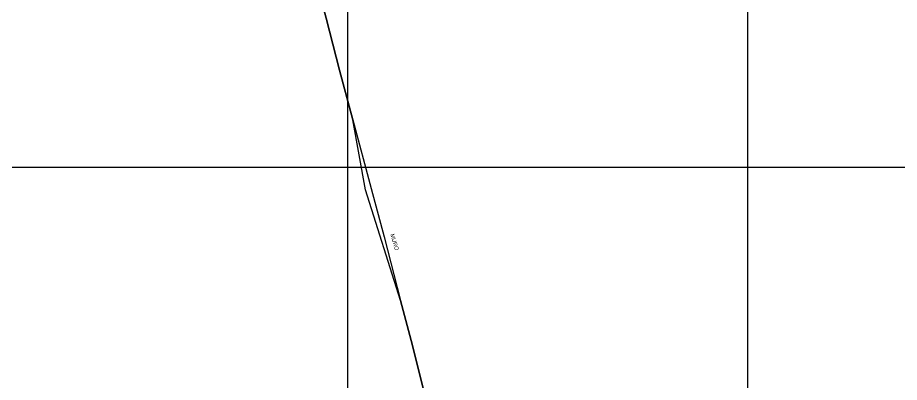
# Model space of a CAD drawing. Extents: x 352140 to 354978, y 6304672 to 6307963.
# Drawn here: x 352517.5 to 352737.9, y 6305646.2 to 6305737.4 of the extents above; entities that cross this region are included whole.
import ezdxf

# ---------------------------------------------------------------- set-up
doc = ezdxf.new("R2010")
doc.units = 0
doc.linetypes.add('DASHED', pattern=[19.05, 12.7, -6.35])
doc.layers.get('0').update_dxf_attribs({"linetype": 'CONTINUOUS'})
for name, color, linetype in [('02_Geo ext_Acotamiento', 7, 'CONTINUOUS'), ('02_Geo ext_Geometria', 2, 'CONTINUOUS'), ('1-coordenadas', 8, 'CONTINUOUS'), ('1-MURO VIBROCRET', 7, 'FENCELINE2'), ('1-TEXTOS', 7, 'CONTINUOUS'), ('C-TOPO - BORDE - 2', 7, 'CONTINUOUS')]:
    doc.layers.add(name, color=color, linetype=linetype)
doc.styles.add('ROMANS', font='romans.shx', dxfattribs={"width": 0.75})
doc.styles.add('TEXTIS', font='arial.ttf', dxfattribs={"height": 2})
doc.linetypes.add('FENCELINE2', pattern='A,0.25,-0.1,[132,ltypeshp.shx,S=0.1,R=0,X=-0.1,Y=0],-0.1,1', length=1.45)
doc.dimstyles.new('Principal', dxfattribs={"dimscale": 0, "dimtxt": 2, "dimasz": 2, "dimexe": 1, "dimexo": 1, "dimtad": 1, "dimrnd": 0.05, "dimzin": 1, "dimtxsty": 'ROMANS', "dimcen": 2.5, "dimclrt": 2, "dimaunit": 2, "dimadec": 0, "dimazin": 0, "dimtfac": 1, "dimtmove": 0, "dimatfit": 3, "dimfxl": 1, "dimfxlon": 1, "dimarcsym": 0})

# ---------------------------------------------------------------- blocks, each defined once
blk = doc.blocks.new('COORDENADAS')
at = {"layer": '1-coordenadas'}
for p, q in [((420, -900.625), (420, -0.625)), ((520, -900.625), (520, -0.625)), ((20, -500.625), (1420, -500.625))]:
    blk.add_line(p, q, dxfattribs=at)
blk = doc.blocks.new('*D959')
at = {"layer": '02_Geo ext_Geometria', "color": 0, "lineweight": -2, "transparency": 16777216}
blk.add_line((352576.1, 6306008.63), (352574.44, 6306014.45), dxfattribs=at)
at = {"layer": '02_Geo ext_Geometria', "color": 0, "transparency": 16777216}
blk.add_solid([(352574.6, 6306014.49), (352574.28, 6306014.4), (352574.17, 6306015.41)], dxfattribs=at)
at = {"layer": '02_Geo ext_Geometria', "color": 2, "transparency": 16777216, "insert": (352576.28, 6306011.31), "char_height": 1, "attachment_point": 5, "rotation": 285.9455, "style": 'ROMANS'}
blk.add_mtext('R420,40', dxfattribs=at)
blk = doc.blocks.new('*D1282')
at = {"layer": '02_Geo ext_Acotamiento', "color": 0, "lineweight": -2, "transparency": 16777216}
blk.add_line((352570.59, 6306007.01), (352568.84, 6306012.81), dxfattribs=at)
at = {"layer": '02_Geo ext_Acotamiento', "color": 0, "transparency": 16777216}
blk.add_solid([(352569, 6306012.85), (352568.68, 6306012.76), (352568.56, 6306013.76)], dxfattribs=at)
at = {"layer": '02_Geo ext_Acotamiento', "color": 2, "transparency": 16777216, "insert": (352570.73, 6306009.69), "char_height": 1, "attachment_point": 5, "rotation": 286.7422, "style": 'ROMANS'}
blk.add_mtext('R420,40', dxfattribs=at)
blk = doc.blocks.new('*D1356')
at = {"layer": '02_Geo ext_Acotamiento', "color": 0, "lineweight": -2, "transparency": 16777216}
blk.add_line((352474.09, 6305972.2), (352473.12, 6305978.18), dxfattribs=at)
at = {"layer": '02_Geo ext_Acotamiento', "color": 0, "transparency": 16777216}
blk.add_solid([(352473.28, 6305978.21), (352472.95, 6305978.15), (352472.96, 6305979.17)], dxfattribs=at)
at = {"layer": '02_Geo ext_Acotamiento', "color": 2, "transparency": 16777216, "insert": (352474.58, 6305974.84), "char_height": 1, "attachment_point": 5, "rotation": 279.2575, "style": 'ROMANS'}
blk.add_mtext('R765,10', dxfattribs=at)
blk = doc.blocks.new('*D1445')
at = {"layer": '02_Geo ext_Acotamiento', "color": 0, "lineweight": -2, "transparency": 16777216}
blk.add_line((352572.39, 6306010.24), (352570.7, 6306016.05), dxfattribs=at)
at = {"layer": '02_Geo ext_Acotamiento', "color": 0, "transparency": 16777216}
blk.add_solid([(352570.86, 6306016.1), (352570.54, 6306016.01), (352570.43, 6306017.01)], dxfattribs=at)
at = {"layer": '02_Geo ext_Acotamiento', "color": 2, "transparency": 16777216, "insert": (352572.56, 6306012.92), "char_height": 1, "attachment_point": 5, "rotation": 286.1456, "style": 'ROMANS'}
blk.add_mtext('R353,50', dxfattribs=at)
blk = doc.blocks.new('*D1446')
at = {"layer": '02_Geo ext_Acotamiento', "color": 0, "lineweight": -2, "transparency": 16777216}
blk.add_line((352571.79, 6306017.33), (352570.12, 6306023.15), dxfattribs=at)
at = {"layer": '02_Geo ext_Acotamiento', "color": 0, "transparency": 16777216}
blk.add_solid([(352570.28, 6306023.19), (352569.96, 6306023.1), (352569.85, 6306024.11)], dxfattribs=at)
at = {"layer": '02_Geo ext_Acotamiento', "color": 2, "transparency": 16777216, "insert": (352571.97, 6306020), "char_height": 1, "attachment_point": 5, "rotation": 285.9932, "style": 'ROMANS'}
blk.add_mtext('R377,95', dxfattribs=at)

msp = doc.modelspace()

# ---------------------------------------------------------------- linework, layer by layer
at = {"layer": '1-MURO VIBROCRET', "flags": 128}
for points in [[(352591.943, 6305747.373), (352594.596, 6305737.284)], [(352594.596, 6305737.284), (352597.965, 6305724.309)], [(352597.965, 6305724.309), (352601.299, 6305711.832)], [(352601.299, 6305711.832), (352605.855, 6305694.731), (352609.088, 6305682.607), (352613.199, 6305666.666)], [(352613.199, 6305666.666), (352615.85, 6305656.654)], [(352615.85, 6305656.654), (352618.879, 6305644.777), (352621.9, 6305633.546), (352624.02, 6305625.566), (352625.986, 6305617.9), (352628.119, 6305609.853), (352631.506, 6305597.027), (352633.385, 6305590.141)]]:
    msp.add_lwpolyline(points, dxfattribs=at)
at = {"layer": 'C-TOPO - BORDE - 2', "elevation": 679.82}
msp.add_lwpolyline([(352618.879, 6305644.777), (352615.85, 6305656.654), (352613.199, 6305666.666), (352604.415, 6305694.347), (352601.299, 6305711.832), (352597.965, 6305724.309), (352594.596, 6305737.284), (352591.943, 6305747.373), (352588.95, 6305758.809), (352585.692, 6305771.644)], dxfattribs=at)

# ---------------------------------------------------------------- block references
at = {"color": 252, "linetype": 'DASHED'}
msp.add_blockref('COORDENADAS', (352180, 6306200.625), dxfattribs=at)

# ---------------------------------------------------------------- texts
at = {"layer": '1-TEXTOS', "style": 'TEXTIS'}
msp.add_text('MURO', height=1, rotation=286.95734, dxfattribs=at).set_placement((352610.635, 6305683.196))

# ---------------------------------------------------------------- dimensions: what is measured, and where the dimension line sits
at = {"layer": '02_Geo ext_Acotamiento'}
for center, mpoint, override, picture, middle in [((352673.986, 6305660.762), (352569.846, 6306024.106), {"dimfxl": 0.22}, '*D1446', (352571.093, 6306019.755)), ((352668.732, 6305677.436), (352570.425, 6306017.012), {"dimfxl": 0.22}, '*D1445', (352571.684, 6306012.664)), ((352689.665, 6305611.165), (352568.556, 6306013.764), {"dimaunit": 0, "dimfxl": 0.22, "dimarcsym": 1}, '*D1282', (352569.86, 6306009.429)), ((352596.042, 6305224.025), (352472.958, 6305979.166), {"dimaunit": 0, "dimfxl": 0.22, "dimarcsym": 1}, '*D1356', (352473.686, 6305974.698))]:
    dim = msp.add_radius_dim(center=center, mpoint=mpoint, dimstyle='Principal', override=override, dxfattribs=at)
    dim.commit()
    dim.dimension.update_dxf_attribs({"geometry": picture, "text_midpoint": middle, "dimtype": 164})
at = {"layer": '02_Geo ext_Geometria'}
dim = msp.add_radius_dim(center=(352689.665, 6305611.165), mpoint=(352574.165, 6306015.409), dimstyle='Principal', override={"dimaunit": 0, "dimfxl": 0.22, "dimarcsym": 1}, dxfattribs=at)
dim.commit()
dim.dimension.update_dxf_attribs({"geometry": '*D959', "text_midpoint": (352575.409, 6306011.056), "dimtype": 164})

doc.saveas('drawing.dxf')
